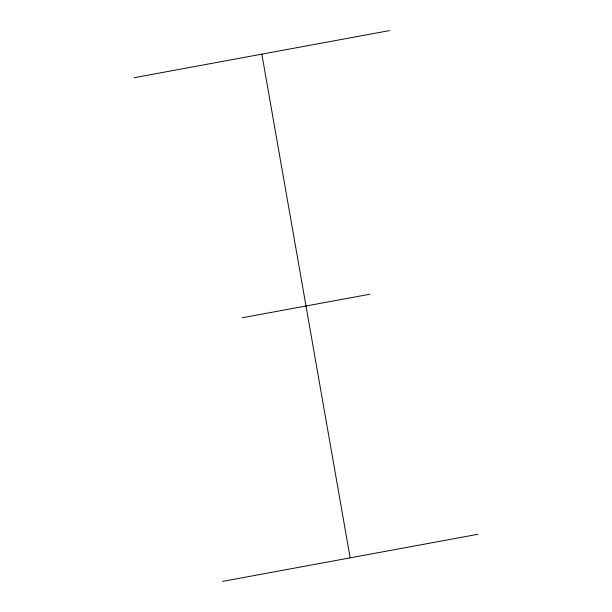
<?xml version="1.0" encoding="UTF-8"?>
<svg xmlns="http://www.w3.org/2000/svg" width="612" height="612" viewBox="0 0 612 612"><rect width="100%" height="100%" fill="white"/><g stroke="black" fill="none" stroke-linecap="round" stroke-linejoin="round"><path stroke-width="0.92" d="M134.204 77.693L389.484 30.6M242.176 317.773L369.824 294.227M222.516 581.4L477.796 534.307M261.844 54.147L350.156 557.853"/></g></svg>
